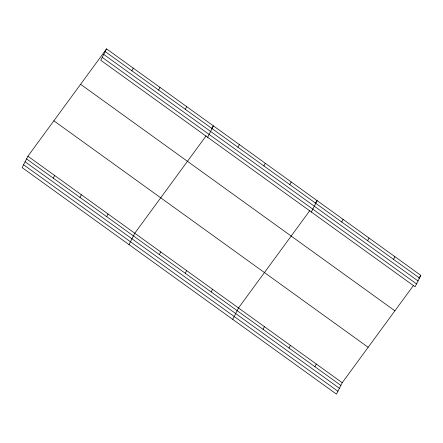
<?xml version="1.0" encoding="UTF-8"?>
<svg xmlns="http://www.w3.org/2000/svg" width="443" height="443" viewBox="0 0 443 443"><rect width="100%" height="100%" fill="white"/><g stroke="black" fill="none" stroke-linecap="round" stroke-linejoin="round"><path stroke-width="0.66" d="M106.541 48.88L100.788 60.276L415.097 286.782L420.85 275.385L106.541 48.88L27.903 156.218L22.15 167.615L336.459 394.12L342.212 382.724L413.552 285.347M53.265 178.158L54.622 175.472M131.903 70.819L133.26 68.133M79.984 197.412L81.34 194.726M158.616 90.073L159.973 87.387M106.697 216.666L108.053 213.98M185.335 109.327L186.691 106.641M129.013 244.625L134.772 233.234L206.111 135.851M207.651 137.286L213.41 125.89L211.377 128.658M159.342 254.603L160.698 251.917M237.98 147.264L239.336 144.579M185.274 273.292L186.63 270.607M263.912 165.953L265.268 163.268M211.206 291.976L212.562 289.29M289.844 184.637L291.201 181.951M232.736 319.375L238.489 307.979L309.829 210.602M311.374 212.031L317.127 200.64L315.1 203.409M263.064 329.348L264.421 326.668M341.703 222.009L343.059 219.324M288.997 348.037L290.353 345.352M367.635 240.699L368.991 238.013M314.923 366.726L316.28 364.041M393.561 259.388L394.918 256.702M418.823 278.154L420.85 275.385M105.185 51.565L419.493 278.071M103.734 54.439L418.042 280.945M102.239 57.402L416.547 283.908M80.593 84.303L394.901 310.809M53.858 120.795L368.161 347.306M27.903 156.218L342.212 382.724M26.547 158.904L340.855 385.41M25.096 161.778L339.404 388.284M23.601 164.741L337.909 391.247"/></g></svg>
